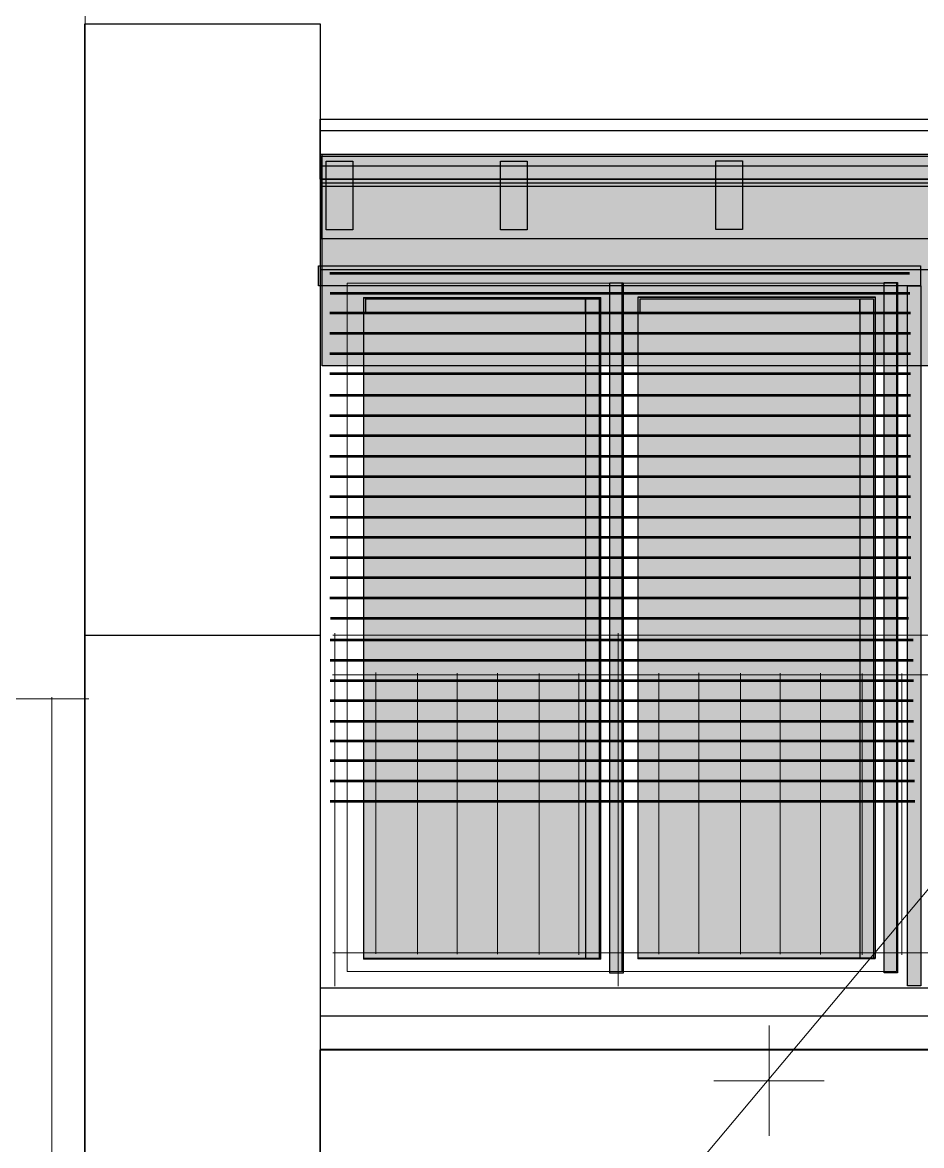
# Model space of a CAD drawing. Header units: millimetres. Extents: x 1 to 41669, y 1850 to 28527.
# Drawn here: x 10852 to 13670, y 20716 to 24236 of the extents above; entities that cross this region are included whole.
import ezdxf

# ---------------------------------------------------------------- set-up
doc = ezdxf.new("R2010")
doc.units = ezdxf.units.MM
doc.header["$LTSCALE"] = 50
for name, color, linetype in [('00_Wand_Bestand', 7, 'Continuous'), ('02_Grundstuecksgrenze', 8, 'Continuous'), ('05_Linien_stark', 7, 'Continuous'), ('06_Linien_fein', 3, 'Continuous')]:
    doc.layers.add(name, color=color, linetype=linetype)

msp = doc.modelspace()

# ---------------------------------------------------------------- hatches: boundary and pattern name
at = {"layer": '00_Wand_Bestand', "transparency": 33554500}
for points in [[(11787.1, 23816.6), (23792, 23816.6), (23792, 23557.9), (11787.1, 23557.9)], [(11791.1, 23823.1), (23792.5, 23823.1), (23792.5, 23159.6), (11791.1, 23159.6)]]:
    msp.add_hatch(color=7, dxfattribs=at).paths.add_polyline_path(points)
at = {"layer": '02_Grundstuecksgrenze', "transparency": 33554595}
msp.add_hatch(color=7, dxfattribs=at).paths.add_polyline_path([(11791.7, 23816.8), (23788.4, 23816.8), (23788.4, 23732), (11791.7, 23732)])
at = {"layer": '02_Grundstuecksgrenze', "transparency": 33554572}
for points in [[(11779.8, 23473.5), (13667.4, 23473.5), (13667.4, 23410.5), (11779.8, 23410.5)], [(12692.9, 23420.2), (12734.5, 23420.2), (12734.5, 21256.4), (12692.9, 21256.4)], [(13553.1, 23420.6), (13594.7, 23420.6), (13594.7, 21256.8), (13553.1, 21256.8)], [(13626.1, 23410.5), (13667.7, 23410.5), (13667.7, 21216.3), (13626.1, 21216.3)], [(11928.2, 23369.8), (12615.6, 23369.8), (12615.6, 23323.7), (11928.2, 23323.7)], [(12618.4, 23369.8), (12659.9, 23369.8), (12659.9, 21300.8), (12618.4, 21300.8)], [(12788.4, 23370.2), (13475.8, 23370.2), (13475.8, 23324), (12788.4, 23324)], [(13477.6, 23369.9), (13519.2, 23369.9), (13519.2, 21300.9), (13477.6, 21300.9)]]:
    msp.add_hatch(color=7, dxfattribs=at).paths.add_polyline_path(points)
at = {"layer": '02_Grundstuecksgrenze', "transparency": 33554590}
for points in [[(12782.1, 23376), (13524.5, 23376), (13524.5, 21302.9), (12782.1, 21302.9)], [(11922.5, 23373.2), (12664.1, 23373.2), (12664.1, 21302.4), (11922.5, 21302.4)]]:
    msp.add_hatch(color=7, dxfattribs=at).paths.add_polyline_path(points)

# ---------------------------------------------------------------- linework, layer by layer
at = {"layer": '00_Wand_Bestand'}
for points in [[(11787.1, 23816.6), (23792, 23816.6), (23792, 23557.9), (11787.1, 23557.9)], [(11791.1, 23823.1), (23792.5, 23823.1), (23792.5, 23159.6), (11791.1, 23159.6)]]:
    msp.add_lwpolyline(points, close=True, dxfattribs=at)
at = {"layer": '02_Grundstuecksgrenze'}
for points in [[(11791.7, 23816.8), (23788.4, 23816.8), (23788.4, 23732), (11791.7, 23732)], [(11779.8, 23473.5), (13667.4, 23473.5), (13667.4, 23410.5), (11779.8, 23410.5)], [(12692.9, 23420.2), (12734.5, 23420.2), (12734.5, 21256.4), (12692.9, 21256.4)], [(13553.1, 23420.6), (13594.7, 23420.6), (13594.7, 21256.8), (13553.1, 21256.8)], [(13626.1, 23410.5), (13667.7, 23410.5), (13667.7, 21216.3), (13626.1, 21216.3)], [(12782.1, 23376), (13524.5, 23376), (13524.5, 21302.9), (12782.1, 21302.9)], [(11922.5, 23373.2), (12664.1, 23373.2), (12664.1, 21302.4), (11922.5, 21302.4)], [(11928.2, 23369.8), (12615.6, 23369.8), (12615.6, 23323.7), (11928.2, 23323.7)], [(12618.4, 23369.8), (12659.9, 23369.8), (12659.9, 21300.8), (12618.4, 21300.8)], [(12788.4, 23370.2), (13475.8, 23370.2), (13475.8, 23324), (12788.4, 23324)], [(13477.6, 23369.9), (13519.2, 23369.9), (13519.2, 21300.9), (13477.6, 21300.9)]]:
    msp.add_lwpolyline(points, close=True, dxfattribs=at)
at = {"layer": '05_Linien_stark', "lineweight": 15}
for p, q in [((11048.5, 4399.2), (11048.5, 26002.1)), ((11831.2, 22322.3), (11831.2, 21215.5)), ((12719.7, 22322.3), (12719.7, 21215.6)), ((11824.7, 22315.4), (23754.6, 22315.4)), ((11824.3, 22191.5), (23753.3, 22191.5)), ((11959.9, 22198.1), (11959.9, 21316.7)), ((12090.3, 22197), (12090.3, 21315.6)), ((12214.4, 22196.9), (12214.4, 21315.6)), ((12341.2, 22196.6), (12341.2, 21315.3)), ((12471.6, 22195.5), (12471.6, 21314.2)), ((12595.7, 22195.4), (12595.7, 21314.1)), ((12846.3, 22197), (12846.3, 21315.7)), ((12972.6, 22197.9), (12972.6, 21316.5)), ((13102.9, 22196.8), (13102.9, 21315.4)), ((13227.1, 22196.7), (13227.1, 21315.4)), ((13353.9, 22196.4), (13353.9, 21315)), ((13484.3, 22195.3), (13484.3, 21314)), ((13608.4, 22195.2), (13608.4, 21313.9)), ((11824.5, 21320.3), (23754.4, 21320.3))]:
    msp.add_line(p, q, dxfattribs=at)
at = {"layer": '05_Linien_stark', "lineweight": 53}
for p, q in [((13632.8, 23449.8), (11815.9, 23449.8)), ((13633.6, 23386.2), (11816.5, 23386.2)), ((13635.9, 23325), (11815.9, 23325)), ((13636, 23260.8), (11816, 23260.8)), ((13636, 23197.2), (11816, 23197.2)), ((13635.9, 23134.4), (11815.9, 23134.4)), ((13636, 23066.7), (11815.9, 23066.7)), ((13635.9, 23003.1), (11815.9, 23003.1)), ((13635.3, 22940.2), (11815.6, 22940.2)), ((13635.4, 22875.3), (11815.6, 22875.3)), ((13635.7, 22811.7), (11816.2, 22811.7)), ((13636.1, 22748.9), (11815.9, 22748.9)), ((13636.8, 22684.9), (11817, 22684.9)), ((13636.7, 22621.3), (11817, 22621.3)), ((13636.6, 22558.4), (11816.8, 22558.4)), ((13636.7, 22495.6), (11816.9, 22495.6)), ((13628.5, 22431.8), (11815.9, 22431.8)), ((13629.8, 22367.9), (11817.2, 22367.9)), ((13644.1, 22300.2), (11816.5, 22300.2)), ((13644.1, 22236.3), (11816.5, 22236.3)), ((13644.5, 22172.4), (11816.8, 22172.4)), ((13644.2, 22109.3), (11816.5, 22109.3)), ((13645.2, 22045.5), (11816.6, 22045.5)), ((13647.3, 21983.2), (11816.5, 21983.2)), ((13647.7, 21921.3), (11816.9, 21921.3)), ((13647.7, 21858.3), (11816.4, 21858.3)), ((13648.9, 21793.9), (11816.4, 21793.9))]:
    msp.add_line(p, q, dxfattribs=at)
at = {"layer": '05_Linien_stark', "lineweight": 25}
for points in [[(11047.7, 24232.4), (11785.3, 24232.4), (11785.3, 17954.9), (11047.7, 17954.9)], [(11785.2, 23933.5), (23794.4, 23933.5), (23794.4, 23822.2), (11785.2, 23822.2)], [(11785.3, 23897.3), (23793.4, 23897.3), (23793.4, 23745.4), (11785.3, 23745.4)], [(11804.3, 23801.5), (11888, 23801.5), (11888, 23586.1), (11804.3, 23586.1)], [(12350.6, 23801.8), (12434.3, 23801.8), (12434.3, 23586.4), (12350.6, 23586.4)], [(13025.1, 23802.2), (13108.9, 23802.2), (13108.9, 23586.9), (13025.1, 23586.9)], [(11785.9, 23786.8), (23793.6, 23786.8), (23793.6, 23744), (11785.9, 23744)], [(11786.6, 23723.1), (23794.3, 23723.1), (23794.3, 23461.2), (11786.6, 23461.2)], [(11047.8, 22316.1), (11785.4, 22316.1), (11785.4, 17954.5), (11047.8, 17954.5)], [(11786, 21210.4), (23793.7, 21210.4), (23793.7, 21121.7), (11786, 21121.7)], [(11786.6, 21122.5), (23794.6, 21122.5), (23794.6, 21016.5), (11786.6, 21016.5)], [(11785.4, 21015.6), (23794.7, 21015.6), (23794.7, 20681.1), (11785.4, 20681.1)]]:
    msp.add_lwpolyline(points, close=True, dxfattribs=at)
at = {"layer": '05_Linien_stark', "lineweight": 20}
for points in [[(11870.3, 23418.7), (12731.8, 23418.7), (12731.8, 21261.4), (11870.3, 21261.4)], [(12730.5, 23419.1), (13592, 23419.1), (13592, 21261.8), (12730.5, 21261.8)], [(11921, 23374), (12664.5, 23374), (12664.5, 21300.2), (11921, 21300.2)], [(12781.2, 23374.3), (13524.7, 23374.3), (13524.7, 21300.6), (12781.2, 21300.6)]]:
    msp.add_lwpolyline(points, close=True, dxfattribs=at)
at = {"layer": '06_Linien_fein', "lineweight": 9}
for p, q in [((10998.4, 18310.9), (15804.5, 24038.6)), ((10944.6, 17955.9), (10944.6, 22121))]:
    msp.add_line(p, q, dxfattribs=at)
at = {"layer": '06_Linien_fein', "lineweight": 13}
msp.add_line((4729.1, 22116.3), (11060.5, 22116.3), dxfattribs=at)
at = {"layer": '06_Linien_fein', "lineweight": 5}
for p, q in [((13192.1, 20746.4), (13192.1, 21091.8)), ((13364.8, 20919.1), (13019.4, 20919.1))]:
    msp.add_line(p, q, dxfattribs=at)

doc.saveas('drawing.dxf')
